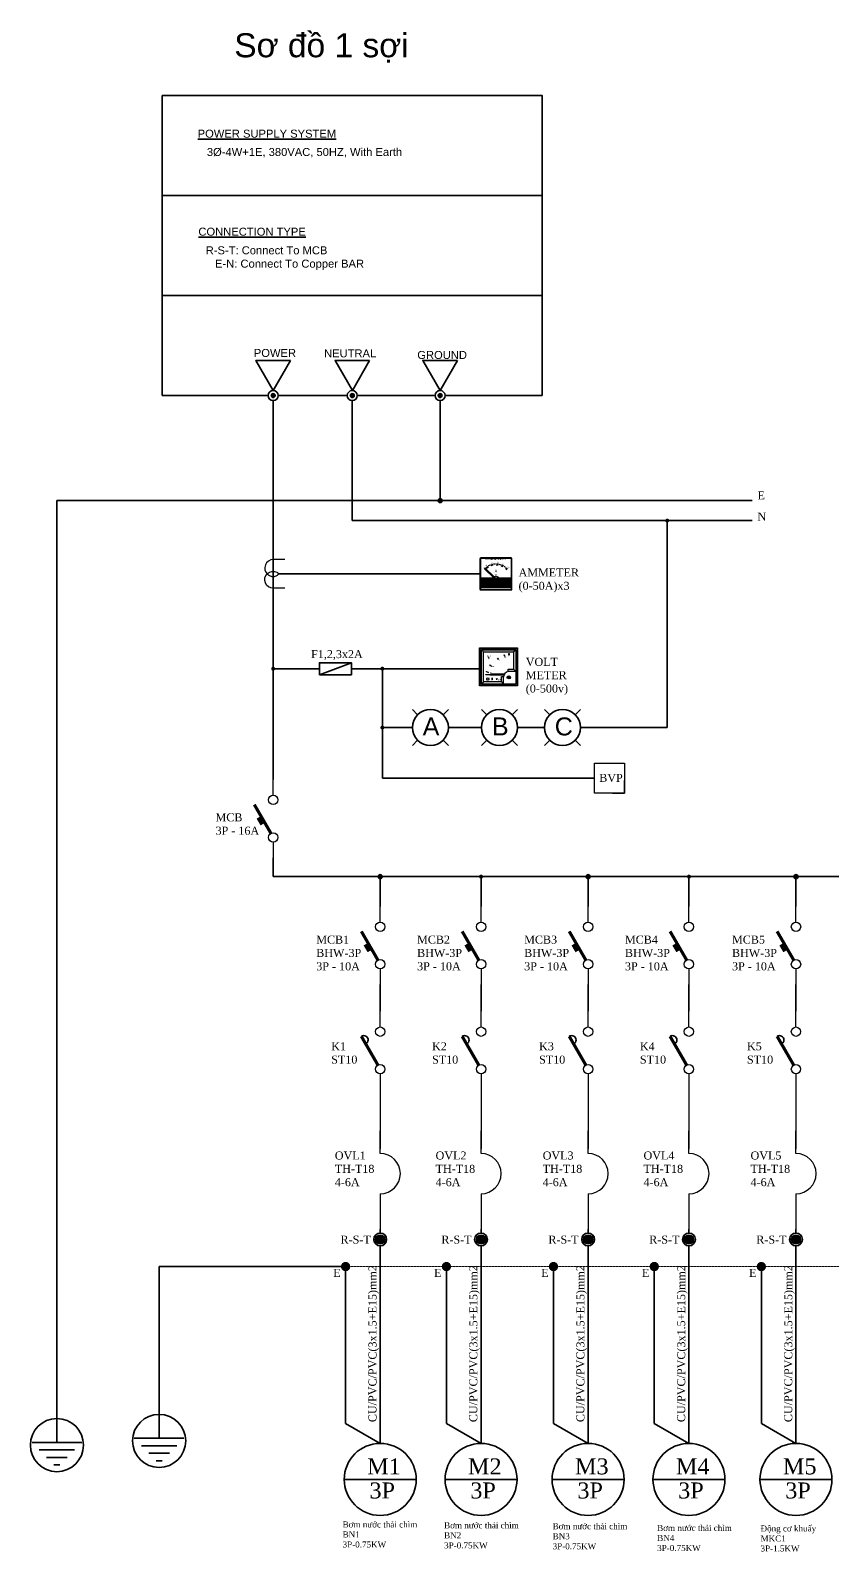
# Model space of a CAD drawing. Header units: millimetres. Extents: x 0 to 19177, y 0 to 12100.
# Drawn here: x 5492 to 7498, y 8299 to 12100 of the extents above; entities that cross this region are included whole.
import ezdxf

# ---------------------------------------------------------------- set-up
doc = ezdxf.new("R2010")
doc.units = ezdxf.units.MM
doc.header["$MEASUREMENT"] = 0
doc.linetypes.add('DASHED', pattern=[0.75, 0.5, -0.25])
doc.linetypes.add('HIDDEN', pattern=[0.375, 0.25, -0.125])
for name, color, linetype in [('0 @ 1', 7, 'Continuous'), ('0-----E-equip', 2, 'Continuous'), ('1-DAY', 4, 'DASHED'), ('CHUTO', 3, 'Continuous'), ('MANH', 8, 'Continuous'), ('TBD', 2, 'Continuous')]:
    doc.layers.add(name, color=color, linetype=linetype)
for name, color, linetype, lineweight in [('Cua_tu', 7, 'Continuous', 30), ('NetDam', 7, 'Continuous', 35), ('NetManh', 7, 'HIDDEN', 13)]:
    doc.layers.add(name, color=color, linetype=linetype, lineweight=lineweight)
doc.styles.add('kt5-1', font='romans.shx', dxfattribs={"height": 100})
doc.styles.get("Standard").update_dxf_attribs({"font": 'arial.ttf'})

# ---------------------------------------------------------------- blocks, each defined once
blk = doc.blocks.new('di2')
at = {"layer": 'TBD', "color": 0}
for p, q in [((0, 500), (0, 625)), ((0, 125), (0, 0))]:
    blk.add_line(p, q, dxfattribs=at)
for points, const_width in [([(-18, 195), (-151, 425)], 25), ([(-88, 266), (-120, 320)], 30)]:
    blk.add_lwpolyline(points, dxfattribs=dict(at, const_width=const_width))
for centre in [(0, 462), (0, 162)]:
    blk.add_circle(centre, 37.5, dxfattribs=at)
blk = doc.blocks.new('DI16')
at = {"layer": 'TBD'}
blk.add_line((0, 555), (0, -555), dxfattribs=at)
for points in [[(275, 340), (0, 340, 1.251179), (86, -41, 0.140943), (116, -17, 0.162061), (121, 0, 0.162061)], [(275, -340), (0, -340, -1.251179), (86, 41, -0.140943), (116, 17, -0.162061), (121, 0, -0.162061)]]:
    blk.add_lwpolyline(points, format="xyb", dxfattribs=at)

msp = doc.modelspace()

# ---------------------------------------------------------------- hatches: boundary and pattern name
h = msp.add_hatch()
h.set_pattern_fill('NET3', color=256, style=0)
h.set_pattern_definition([(0, (1127.0665, 9766.2723), (0, 3.175), []), (60, (1127.0665, 9766.2723), (-2.7496307, 1.5875), []), (120, (1127.0665, 9766.2723), (-2.7496307, -1.5875), [])])
h.paths.add_polyline_path([(6618, 10731.9), (6618, 10708.9), (6695, 10708.9), (6695, 10731.9)])
h.paths.add_polyline_path([(6659, 10716.9, -1), (6654, 10716.9, -1)], flags=16)
h.paths.add_polyline_path([(6618.5, 10727.9, -1), (6622.5, 10727.9, -1)], flags=16)
h.paths.add_polyline_path([(6690.5, 10727.9, -1), (6694.5, 10727.9, -1)], flags=16)
at = {"layer": 'NetDam'}
h = msp.add_hatch(color=0, dxfattribs=at)
h.dxf.hatch_style = 1
h.paths.add_polyline_path([(6104.5, 11187.5, 1), (6094.5, 11187.5, 1)])
h = msp.add_hatch(color=0, dxfattribs=at)
h.dxf.hatch_style = 1
h.paths.add_polyline_path([(6302.2, 11187.5, 1), (6292.2, 11187.5, 1)])
h = msp.add_hatch(color=0, dxfattribs=at)
h.dxf.hatch_style = 1
h.paths.add_polyline_path([(6521.8, 11187.5, 1), (6511.8, 11187.5, 1)])
h = msp.add_hatch(color=256, dxfattribs=at)
h.dxf.hatch_style = 1
h.paths.add_polyline_path([(6511.8, 10925, 1), (6521.8, 10925, 1)])
h = msp.add_hatch(color=256, dxfattribs=at)
h.dxf.hatch_style = 1
h.paths.add_polyline_path([(7079.7, 10875, 1), (7089.7, 10875, 1)])
h = msp.add_hatch(color=256, dxfattribs=at)
h.dxf.hatch_style = 1
h.paths.add_polyline_path([(6094.5, 10505), (6104.5, 10505, 1)])
h.paths.add_polyline_path([(6104.5, 10505), (6099.5, 10505), (6099.5, 10500, 0.414214)])
h.paths.add_polyline_path([(6099.5, 10505), (6094.5, 10505, 0.414214), (6099.5, 10500)])
h = msp.add_hatch(color=256, dxfattribs=at)
h.dxf.hatch_style = 1
h.paths.add_polyline_path([(6367.5, 10505), (6377.5, 10505, 1)])
h.paths.add_polyline_path([(6377.5, 10505), (6372.5, 10505), (6372.5, 10500, 0.414214)])
h.paths.add_polyline_path([(6372.5, 10505), (6367.5, 10505, 0.414214), (6372.5, 10500)])
h = msp.add_hatch(color=256, dxfattribs=at)
h.dxf.hatch_style = 1
h.paths.add_polyline_path([(6367.5, 10358), (6377.5, 10358, 1)])
h.paths.add_polyline_path([(6377.5, 10358), (6372.5, 10358), (6372.5, 10353, 0.414214)])
h.paths.add_polyline_path([(6372.5, 10358), (6367.5, 10358, 0.414214), (6372.5, 10353)])
h = msp.add_hatch(color=256, dxfattribs=at)
h.dxf.hatch_style = 1
h.paths.add_polyline_path([(6362.1, 9985.5), (6372.1, 9985.5, 1)])
h.paths.add_polyline_path([(6372.1, 9985.5), (6367.1, 9985.5), (6367.1, 9980.5, 0.414214)])
h.paths.add_polyline_path([(6367.1, 9985.5), (6362.1, 9985.5, 0.414214), (6367.1, 9980.5)])
h = msp.add_hatch(color=256, dxfattribs=at)
h.dxf.hatch_style = 1
h.paths.add_polyline_path([(6614.2, 9985.5), (6624.2, 9985.5, 1)])
h.paths.add_polyline_path([(6624.2, 9985.5), (6619.2, 9985.5), (6619.2, 9980.5, 0.414214)])
h.paths.add_polyline_path([(6619.2, 9985.5), (6614.2, 9985.5, 0.414214), (6619.2, 9980.5)])
h = msp.add_hatch(color=256, dxfattribs=at)
h.dxf.hatch_style = 1
h.paths.add_polyline_path([(6881.9, 9985.5), (6891.9, 9985.5, 1)])
h.paths.add_polyline_path([(6891.9, 9985.5), (6886.9, 9985.5), (6886.9, 9980.5, 0.414214)])
h.paths.add_polyline_path([(6886.9, 9985.5), (6881.9, 9985.5, 0.414214), (6886.9, 9980.5)])
h = msp.add_hatch(color=256, dxfattribs=at)
h.dxf.hatch_style = 1
h.paths.add_polyline_path([(7134, 9985.5), (7144, 9985.5, 1)])
h.paths.add_polyline_path([(7144, 9985.5), (7139, 9985.5), (7139, 9980.5, 0.414214)])
h.paths.add_polyline_path([(7139, 9985.5), (7134, 9985.5, 0.414214), (7139, 9980.5)])
h = msp.add_hatch(color=256, dxfattribs=at)
h.dxf.hatch_style = 1
h.paths.add_polyline_path([(7401.6, 9985.5), (7411.6, 9985.5, 1)])
h.paths.add_polyline_path([(7411.6, 9985.5), (7406.6, 9985.5), (7406.6, 9980.5, 0.414214)])
h.paths.add_polyline_path([(7406.6, 9985.5), (7401.6, 9985.5, 0.414214), (7406.6, 9980.5)])
h = msp.add_hatch(color=256, dxfattribs=at)
h.dxf.hatch_style = 1
h.paths.add_polyline_path([(6378.9, 9079, 1), (6355.4, 9079, 1)])
h = msp.add_hatch(color=256, dxfattribs=at)
h.dxf.hatch_style = 1
h.paths.add_polyline_path([(6630.9, 9079, 1), (6607.5, 9079, 1)])
h = msp.add_hatch(color=256, dxfattribs=at)
h.dxf.hatch_style = 1
h.paths.add_polyline_path([(6898.6, 9079, 1), (6875.2, 9079, 1)])
h = msp.add_hatch(color=256, dxfattribs=at)
h.dxf.hatch_style = 1
h.paths.add_polyline_path([(7150.7, 9079, 1), (7127.2, 9079, 1)])
h = msp.add_hatch(color=256, dxfattribs=at)
h.dxf.hatch_style = 1
h.paths.add_polyline_path([(7418.3, 9079, 1), (7394.9, 9079, 1)])
h = msp.add_hatch(color=256, dxfattribs=at)
h.dxf.hatch_style = 1
h.paths.add_polyline_path([(6292.3, 9011.3, 1), (6268.8, 9011.3, 1)])
h = msp.add_hatch(color=256, dxfattribs=at)
h.dxf.hatch_style = 1
h.paths.add_polyline_path([(6544.3, 9011.3, 1), (6520.9, 9011.3, 1)])
h = msp.add_hatch(color=256, dxfattribs=at)
h.dxf.hatch_style = 1
h.paths.add_polyline_path([(6812, 9011.3, 1), (6788.6, 9011.3, 1)])
h = msp.add_hatch(color=256, dxfattribs=at)
h.dxf.hatch_style = 1
h.paths.add_polyline_path([(7064.1, 9011.3, 1), (7040.6, 9011.3, 1)])
h = msp.add_hatch(color=256, dxfattribs=at)
h.dxf.hatch_style = 1
h.paths.add_polyline_path([(7331.7, 9011.3, 1), (7308.3, 9011.3, 1)])

# ---------------------------------------------------------------- linework, layer by layer
at = {"lineweight": 70}
for p, q in [((6628.2, 10756.2), (6631.8, 10752.7)), ((6633.6, 10760.7), (6636.4, 10756.6)), ((6639.6, 10764.2), (6640.7, 10761.9)), ((6646.1, 10766.5), (6647.4, 10761.7)), ((6653, 10767.8), (6653.2, 10765.3)), ((6660, 10767.8), (6659.6, 10762.8)), ((6666.9, 10766.5), (6666.2, 10764.1)), ((6673.4, 10764.2), (6671.3, 10759.6)), ((6679.4, 10760.7), (6678, 10758.6)), ((6684.8, 10756.2), (6681.2, 10752.7))]:
    msp.add_line(p, q, dxfattribs=at)
at = {"color": 1, "lineweight": 53}
msp.add_line((6652.5, 10731.9), (6628.2, 10756.2), dxfattribs=at)
for p, q in [((6618, 10731.9), (6695, 10731.9)), ((6656, 10714.5), (6656, 10719.4)), ((6657, 10714.5), (6657, 10719.4)), ((6618, 10708.9), (6695, 10708.9))]:
    msp.add_line(p, q)
at = {"color": 6}
for p, q in [((6618.5, 10727.9), (6622.5, 10727.9)), ((6620.5, 10725.9), (6620.5, 10729.9)), ((6694.5, 10727.9), (6690.5, 10727.9)), ((6692.5, 10725.9), (6692.5, 10729.9))]:
    msp.add_line(p, q, dxfattribs=at)
for points in [[(6616.5, 10779.9), (6616.5, 10703.9)], [(6618, 10778.4), (6618, 10705.4)], [(6694.5, 10781.9), (6618.5, 10781.9)], [(6693, 10780.4), (6620, 10780.4)], [(6695, 10705.4), (6695, 10778.4)], [(6696.5, 10703.9), (6696.5, 10779.9)], [(6618.5, 10701.9), (6694.5, 10701.9)], [(6620, 10703.4), (6693, 10703.4)]]:
    msp.add_lwpolyline(points)
for centre, radius in [((6620.5, 10727.9), 2), ((6656.5, 10716.9), 2.5), ((6692.5, 10727.9), 2)]:
    msp.add_circle(centre, radius)
for centre, radius, start, end in [((6618.5, 10779.9), 2, 90, 180), ((6620, 10778.4), 2, 90, 180), ((6693, 10778.4), 2, 0, 90), ((6694.5, 10779.9), 2, 0, 90), ((6656.5, 10727.9), 8, 30, 150), ((6618.5, 10703.9), 2, 180, 270), ((6620, 10705.4), 2, 180, 270), ((6693, 10705.4), 2, 270, 0), ((6694.5, 10703.9), 2, 270, 0)]:
    msp.add_arc(centre, radius, start, end)
at = {"layer": 'CHUTO', "color": 7}
for p, q in [((6367.1, 9293.9), (6367.1, 9350.1)), ((6619.2, 9293.9), (6619.2, 9350.1)), ((6886.9, 9293.9), (6886.9, 9350.1)), ((7139, 9293.9), (7139, 9350.1)), ((7406.6, 9293.9), (7406.6, 9350.1)), ((6367.1, 9193.2), (6367.1, 9095.3)), ((6619.2, 9193.2), (6619.2, 9095.3)), ((6886.9, 9193.2), (6886.9, 9095.3)), ((7139, 9193.2), (7139, 9095.3)), ((7406.6, 9193.2), (7406.6, 9095.3))]:
    msp.add_line(p, q, dxfattribs=at)
at = {"layer": 'Cua_tu', "ltscale": 0.5}
for p, q in [((6615.6, 10556.9), (6710.6, 10556.9)), ((6615.6, 10461.9), (6615.6, 10556.9)), ((6617.1, 10555.4), (6709.1, 10555.4)), ((6617.1, 10463.4), (6617.1, 10555.4)), ((6620.1, 10552.4), (6706.1, 10552.4)), ((6620.1, 10466.4), (6620.1, 10552.4)), ((6620.1, 10552.4), (6625.6, 10546.9)), ((6660.3, 10531.4), (6660.5, 10531.6)), ((6662.7, 10527.7), (6660.3, 10531.4)), ((6660.5, 10531.6), (6663.1, 10527.9)), ((6663.1, 10527.9), (6662.7, 10527.7)), ((6677.1, 10539.5), (6677.4, 10539.6)), ((6678.3, 10535.9), (6677.1, 10539.5)), ((6677.4, 10539.6), (6678.7, 10536)), ((6678.7, 10536), (6678.3, 10535.9)), ((6688.9, 10538.9), (6688.9, 10543.2)), ((6688.9, 10543.2), (6689.3, 10543.2)), ((6689.3, 10538.9), (6688.9, 10538.9)), ((6689.3, 10543.2), (6689.3, 10538.9)), ((6700.6, 10546.9), (6706.1, 10552.4)), ((6706.1, 10552.4), (6706.1, 10466.4)), ((6709.1, 10555.4), (6709.1, 10463.4)), ((6710.6, 10556.9), (6710.6, 10461.9)), ((6630.9, 10490), (6630.9, 10490.2)), ((6630.9, 10490.2), (6635.9, 10490.2)), ((6635.9, 10490), (6630.9, 10490)), ((6632.6, 10497.3), (6632.8, 10497.7)), ((6637.4, 10495.5), (6632.6, 10497.3)), ((6632.8, 10497.7), (6637.6, 10495.9)), ((6635.9, 10490.2), (6635.9, 10490)), ((6676.8, 10490.1), (6636.9, 10490.1)), ((6637.6, 10495.9), (6637.4, 10495.5)), ((6639.9, 10490.1), (6642.5, 10491.1)), ((6642.5, 10489.1), (6639.9, 10490.1)), ((6641.3, 10514), (6641.5, 10514.3)), ((6645.5, 10510.9), (6641.3, 10514)), ((6641.5, 10514.3), (6645.7, 10511.2)), ((6677.2, 10491.1), (6642.5, 10491.1)), ((6645.7, 10511.2), (6645.5, 10510.9)), ((6645.7, 10511.2), (6645.6, 10511.3)), ((6645.6, 10511.3), (6645.7, 10511.2)), ((6687.1, 10498.2), (6687.1, 10503.7)), ((6687.1, 10503.7), (6700.6, 10503.7)), ((6706.1, 10498.2), (6687.1, 10498.2)), ((6700.6, 10503.7), (6706.1, 10498.2)), ((6710.6, 10461.9), (6615.6, 10461.9)), ((6709.1, 10463.4), (6617.1, 10463.4)), ((6625.6, 10471.9), (6620.1, 10466.4)), ((6706.1, 10466.4), (6620.1, 10466.4)), ((6633.9, 10471.9), (6627.9, 10471.9)), ((6632.7, 10480.4), (6632.7, 10478.2)), ((6639.4, 10478.2), (6639.4, 10480.4)), ((6676.4, 10489.1), (6642.5, 10489.1)), ((6648, 10481), (6645.4, 10480.3)), ((6645.4, 10480.3), (6648, 10479.9)), ((6648, 10479.9), (6645.4, 10479.5)), ((6645.4, 10479.5), (6648, 10479)), ((6648, 10479), (6645.4, 10478.5)), ((6645.4, 10478.5), (6648, 10478.1)), ((6646.7, 10481.5), (6646.7, 10477.6)), ((6657.1, 10478.9), (6659.6, 10478.9)), ((6658.3, 10481.5), (6658.3, 10478.9)), ((6670.7, 10471.9), (6670.7, 10485.9)), ((6670.7, 10485.9), (6675.7, 10485.9)), ((6670.7, 10471.9), (6675.7, 10466.4)), ((6675.7, 10466.4), (6675.7, 10484.2))]:
    msp.add_line(p, q, dxfattribs=at)
for points in [[(6670.7, 10471.9), (6625.6, 10471.9), (6625.6, 10546.9), (6700.6, 10546.9), (6700.6, 10503.7)], [(6948, 10194), (6903, 10194), (6903, 10269), (6978, 10269), (6978, 10225.8)]]:
    msp.add_lwpolyline(points, dxfattribs=at)
msp.add_lwpolyline([(6687, 10483.7), (6690.1, 10483.7), (6690.1, 10483.1), (6687, 10483.1)], close=True, dxfattribs=at)
for centre, radius in [((6648, 10481), 0.0244), ((6648, 10478.1), 0.0244), ((6688.5, 10483.4), 4), ((6688.5, 10483.4), 2)]:
    msp.add_circle(centre, radius, dxfattribs=at)
for centre, radius, start, end in [((6689.5, 10484.6), 13.8, 100.0888, 181.4216), ((6636.1, 10474.2), 7.07, 61.4304, 118.5696), ((6636.1, 10484.4), 7.07, 241.4304, 298.5696)]:
    msp.add_arc(centre, radius, start, end, dxfattribs=at)
at = {"layer": 'MANH', "color": 7, "ltscale": 100}
for centre in [(6367.1, 9243.5), (6619.2, 9243.5), (6886.9, 9243.5), (7139, 9243.5), (7406.6, 9243.5)]:
    msp.add_arc(centre, 50.3, 270, 90, dxfattribs=at)
at = {"layer": 'NetDam', "color": 0}
for p, q in [((5822.2, 11937.1), (6772.1, 11937.1)), ((5822.2, 11687.2), (5822.2, 11937.1)), ((6772.2, 11687.2), (6772.2, 11937)), ((5822.2, 11687.2), (5822.2, 11437.3)), ((5822.3, 11687.1), (6772.1, 11687.1)), ((6772.2, 11687.2), (6772.2, 11437.4)), ((5822.2, 11437.3), (6772.1, 11437.3)), ((5822.2, 11187.4), (5822.2, 11437.3)), ((6772.2, 11187.4), (6772.2, 11437.2)), ((5822.3, 11187.5), (6087, 11187.5)), ((6099.5, 10505), (6099.5, 11175)), ((6112, 11187.5), (6284.7, 11187.5)), ((6309.7, 11187.5), (6504.3, 11187.5)), ((6529.3, 11187.5), (6772.1, 11187.5)), ((5558.8, 10925), (5558.8, 8572)), ((6154.7, 10741.9), (6112.2, 10742)), ((6154.7, 10741.9), (6616.5, 10741.9)), ((6099.5, 10628.8), (6099.5, 10228)), ((7084.7, 10358), (7084.7, 10628.8)), ((6305.2, 10505), (6615.6, 10505)), ((6372.5, 10358), (6372.5, 10505)), ((6447.5, 10358), (6372.5, 10358)), ((6372.5, 10358), (6372.5, 10231.5)), ((7017.7, 10358), (7084.7, 10358)), ((6372.5, 10231.5), (6903, 10231.5)), ((6978, 10194), (6978, 10225.8)), ((6948, 10194), (6978, 10194)), ((6099.5, 10032.7), (6099.5, 9985.5)), ((6099.5, 9985.5), (6619.2, 9985.5)), ((6367.1, 9911.2), (6367.1, 9985.5)), ((6619.2, 9911.2), (6619.2, 9985.5)), ((6619.2, 9985.5), (7139, 9985.5)), ((6886.9, 9911.2), (6886.9, 9985.5)), ((7139, 9911.2), (7139, 9985.5)), ((7139, 9985.5), (7658.7, 9985.5)), ((7406.6, 9911.2), (7406.6, 9985.5)), ((6367.1, 9715.9), (6367.1, 9649)), ((6619.2, 9715.9), (6619.2, 9649)), ((6886.9, 9715.9), (6886.9, 9649)), ((7139, 9715.9), (7139, 9649)), ((7406.6, 9715.9), (7406.6, 9649)), ((6367.1, 9095), (6367.1, 9105)), ((6619.2, 9095), (6619.2, 9105)), ((6886.9, 9095), (6886.9, 9105)), ((7139, 9095), (7139, 9105)), ((7406.6, 9095), (7406.6, 9105)), ((6367.1, 9063), (6367.1, 8569.5)), ((6619.2, 9063), (6619.2, 8569.5)), ((6886.9, 9063), (6886.9, 8569.5)), ((7139, 9063), (7139, 8569.5)), ((7406.6, 9063), (7406.6, 8569.5)), ((5814.2, 9011.3), (5814.2, 8582.3)), ((6280.5, 9011.3), (5814.2, 9011.3)), ((6280.5, 9007), (6280.5, 9011.3)), ((6280.5, 8619.5), (6280.5, 9011.3)), ((6532.6, 9007), (6532.6, 9011.3)), ((6532.6, 8619.5), (6532.6, 9011.3)), ((6532.6, 9011.3), (6532.6, 9011.3)), ((6800.3, 9007), (6800.3, 9011.3)), ((6800.3, 8619.5), (6800.3, 9011.3)), ((7052.4, 9007), (7052.4, 9011.3)), ((7052.4, 8619.5), (7052.4, 9011.3)), ((7052.4, 9011.3), (7052.4, 9011.3)), ((7320, 9007), (7320, 9011.3)), ((7320, 8619.5), (7320, 9011.3)), ((6367.1, 8569.5), (6367.1, 8689.5)), ((6619.2, 8569.5), (6619.2, 8689.5)), ((6886.9, 8569.5), (6886.9, 8689.5)), ((7139, 8569.5), (7139, 8689.5)), ((7406.6, 8569.5), (7406.6, 8689.5)), ((6367.1, 8569.5), (6280.5, 8619.5)), ((6619.2, 8569.5), (6532.6, 8619.5)), ((6886.9, 8569.5), (6800.3, 8619.5)), ((7139, 8569.5), (7052.4, 8619.5)), ((7406.6, 8569.5), (7320, 8619.5)), ((5496.5, 8572), (5621, 8572)), ((5514.7, 8553.3), (5602.8, 8553.3)), ((5752, 8582.3), (5876.5, 8582.3)), ((5770.2, 8563.6), (5858.3, 8563.6)), ((5532.9, 8534.6), (5584.6, 8534.6)), ((5551.1, 8516), (5566.4, 8516)), ((5788.4, 8544.9), (5840, 8544.9)), ((5806.6, 8526.3), (5821.8, 8526.3)), ((6277.1, 8479.5), (6457.1, 8479.5)), ((6529.2, 8479.5), (6709.2, 8479.5)), ((6796.9, 8479.5), (6976.9, 8479.5)), ((7049, 8479.5), (7229, 8479.5)), ((7316.6, 8479.5), (7496.6, 8479.5))]:
    msp.add_line(p, q, dxfattribs=at)
at = {"layer": 'NetDam'}
for p, q in [((6099.5, 11175), (6099.5, 11175)), ((6297.2, 11175), (6297.2, 10875)), ((6516.8, 11175), (6516.8, 10930)), ((6511.8, 10925), (5558.8, 10925)), ((6521.8, 10925), (7297.2, 10925)), ((6297.2, 10875), (7297.2, 10875)), ((7084.7, 10628.8), (7084.7, 10875)), ((6099.5, 10505), (6205.2, 10505)), ((6215.2, 10505), (6205.2, 10505)), ((6215.2, 10490), (6295.2, 10520)), ((6295.2, 10505), (6305.2, 10505)), ((6447.5, 10403), (6460.7, 10389.8)), ((6537.5, 10403), (6524.3, 10389.8)), ((6620.5, 10403), (6633.7, 10389.8)), ((6710.5, 10403), (6697.4, 10389.8)), ((6777.7, 10403), (6790.8, 10389.8)), ((6867.7, 10403), (6854.5, 10389.8)), ((6537.5, 10358), (6620.5, 10358)), ((6710.5, 10358), (6777.7, 10358)), ((6867.7, 10358), (7017.7, 10358)), ((6460.7, 10326.2), (6447.5, 10313)), ((6524.3, 10326.2), (6537.5, 10313)), ((6633.7, 10326.2), (6620.5, 10313)), ((6697.4, 10326.2), (6710.5, 10313)), ((6790.8, 10326.2), (6777.7, 10313)), ((6854.5, 10326.2), (6867.7, 10313))]:
    msp.add_line(p, q, dxfattribs=at)
at = {"layer": 'NetDam', "color": 0}
for points in [[(6143, 11275.1), (6056.4, 11275.1), (6099.7, 11200.1)], [(6340.7, 11275.1), (6254.1, 11275.1), (6297.4, 11200.1)], [(6560.2, 11275.1), (6473.6, 11275.1), (6516.9, 11200.1)]]:
    msp.add_lwpolyline(points, close=True, dxfattribs=at)
at = {"layer": 'NetDam'}
msp.add_lwpolyline([(6215.2, 10490), (6295.2, 10490), (6295.2, 10520), (6215.2, 10520)], close=True, dxfattribs=at)
at = {"layer": 'NetDam', "color": 0}
for centre, radius in [((6099.5, 11187.5), 12.5), ((6099.5, 11187.5), 5), ((6297.2, 11187.5), 12.5), ((6297.2, 11187.5), 5), ((6516.8, 11187.5), 12.5), ((6516.8, 11187.5), 5), ((6367.1, 9079), 16), ((6619.2, 9079), 16), ((6886.9, 9079), 16), ((7139, 9079), 16), ((7406.6, 9079), 16), ((5558.9, 8565.2), 66.4), ((5814.3, 8575.6), 66.4), ((6367.1, 8479.5), 90), ((6619.2, 8479.5), 90), ((6886.9, 8479.5), 90), ((7139, 8479.5), 90), ((7406.6, 8479.5), 90)]:
    msp.add_circle(centre, radius, dxfattribs=at)
at = {"layer": 'NetDam'}
for centre, radius in [((6516.8, 10925), 5), ((6492.5, 10358), 45), ((6665.5, 10358), 45), ((6822.7, 10358), 45), ((6367.1, 9985.5), 5), ((6886.9, 9985.5), 5), ((7406.6, 9985.5), 5)]:
    msp.add_circle(centre, radius, dxfattribs=at)
at = {"layer": 'NetDam', "color": 0}
for centre, radius, start, end in [((6772.1, 11937), 0.1, 0, 90), ((5822.3, 11687.2), 0.1, 180, 270), ((6772.1, 11687.2), 0.1, 270, 0), ((6325.9, 9577.2), 11.1, 297.2081, 122.7919), ((6578, 9577.2), 11.1, 297.2081, 122.7919), ((6845.7, 9577.2), 11.1, 297.2081, 122.7919), ((7097.7, 9577.2), 11.1, 297.2081, 122.7919), ((7365.4, 9577.2), 11.1, 297.2081, 122.7919)]:
    msp.add_arc(centre, radius, start, end, dxfattribs=at)
at = {"layer": 'NetManh', "color": 0, "linetype": 'HIDDEN'}
msp.add_line((6280.5, 9011.3), (9399, 9011.3), dxfattribs=at)
at = {"layer": 'TBD', "color": 0}
for p, q in [((6367.1, 9609.9), (6367.1, 9649)), ((6619.2, 9609.9), (6619.2, 9649)), ((6886.9, 9609.9), (6886.9, 9649)), ((7139, 9609.9), (7139, 9649)), ((7406.6, 9609.9), (7406.6, 9649)), ((6367.1, 9492.7), (6367.1, 9305.4)), ((6619.2, 9492.7), (6619.2, 9305.4)), ((6886.9, 9492.7), (6886.9, 9305.4)), ((7139, 9492.7), (7139, 9305.4)), ((7406.6, 9492.7), (7406.6, 9305.4))]:
    msp.add_line(p, q, dxfattribs=at)
at = {"layer": 'TBD', "color": 0, "const_width": 7.81}
for points in [[(6361.4, 9514.7), (6319.9, 9586.5)], [(6613.5, 9514.7), (6572, 9586.5)], [(6881.1, 9514.7), (6839.7, 9586.5)], [(7133.2, 9514.7), (7091.7, 9586.5)], [(7400.9, 9514.7), (7359.4, 9586.5)]]:
    msp.add_lwpolyline(points, dxfattribs=at)
at = {"layer": 'TBD', "color": 0}
for centre in [(6367.1, 9598.2), (6619.2, 9598.2), (6886.9, 9598.2), (7139, 9598.2), (7406.6, 9598.2), (6367.1, 9504.5), (6619.2, 9504.5), (6886.9, 9504.5), (7139, 9504.5), (7406.6, 9504.5), (6367.1, 9079), (6619.2, 9079), (6886.9, 9079), (7139, 9079), (7406.6, 9079)]:
    msp.add_circle(centre, 11.7, dxfattribs=at)

# ---------------------------------------------------------------- block references
at = {"layer": '0-----E-equip', "linetype": 'Continuous', "xscale": -0.1050000000104774, "yscale": 0.1050000000104774, "zscale": 0.105, "rotation": 180}
msp.add_blockref('DI16', (6099.5, 10741.9), dxfattribs=at)
at = {"layer": '1-DAY', "color": 0, "xscale": 0.312500000007276, "yscale": 0.312500000007276, "zscale": 0.312500000007276}
for p in [(6099.5, 10032.7), (6367.1, 9715.9), (6619.2, 9715.9), (6886.9, 9715.9), (7139, 9715.9), (7406.6, 9715.9)]:
    msp.add_blockref('di2', p, dxfattribs=at)

# ---------------------------------------------------------------- texts
for s, height, p in [('A', 6.65, (6653.3, 10745.9)), ('~', 8.52, (6653, 10737.1))]:
    msp.add_text(s, height=height).set_placement(p)
at = {"attachment_point": 1}
for s, width, insert, char_height in [('Sơ đồ 1 sợi', 702.013, (6002.2, 12092.7), 60), ('{\\fTimes New Roman|b0|i0|c0|p18;E}', 136, (7310.4, 10948.1), 20), ('{\\fTimes New Roman|b0|i0|c0|p18;N}', 136, (7310.2, 10895), 20), ('{\\fTimes New Roman|b0|i0|c0|p18;AMMETER (0-50A)x3}', 136, (6713, 10755.5), 20), ('{\\fTimes New Roman|b0|i0|c0|p18;F1,2,3x2A}', 136, (6194.2, 10551.5), 20), ('{\\fTimes New Roman|b0|i0|c0|p18;VOLT METER (0-500v)}', 189.459, (6731, 10532.2), 20), ('{\\fTimes New Roman|b0|i0|c0|p18;BVP}', 63.318, (6914.7, 10242.3), 20), ('{\\fTimes New Roman|b0|i0|c0|p18;E}', 136, (6249.7, 9005.5), 20), ('{\\fTimes New Roman|b0|i0|c0|p18;E}', 136, (6501.8, 9005.5), 20), ('{\\fTimes New Roman|b0|i0|c0|p18;E}', 136, (6769.5, 9005.5), 20), ('{\\fTimes New Roman|b0|i0|c0|p18;E}', 136, (7021.5, 9005.5), 20), ('{\\fTimes New Roman|b0|i0|c0|p18;E}', 136, (7289.2, 9005.5), 20)]:
    msp.add_mtext_dynamic_manual_height_columns(s, width=width, gutter_width=1, heights=[0], dxfattribs=dict(at, insert=insert, char_height=char_height))
at = {"char_height": 2.5, "width": 6.888, "attachment_point": 5}
for s, insert, rotation in [('{\\fArial|b0|i0|c0|p34;0}', (6626.2, 10758.5), 44.6632), ('{\\fArial|b0|i0|c0|p34;20}', (6632, 10763.3), 34.6632), ('{\\fArial|b0|i0|c0|p34;40}', (6645.6, 10769.5), 14.6632), ('{\\fArial|b0|i0|c0|p34;60}', (6660.5, 10770.8), 354.6632), ('{\\fArial|b0|i0|c0|p34;80}', (6674.9, 10766.8), 334.6632), ('{\\fArial|b0|i0|c0|p34;100}', (6687.1, 10758.2), 314.6632)]:
    msp.add_mtext(s, dxfattribs=dict(at, insert=insert, rotation=rotation))
at = {"insert": (6656.3, 10777.6), "char_height": 2, "width": 60.31, "attachment_point": 5}
msp.add_mtext('{\\fArial|b0|i0|c0|p34;BAU SAN ELECTRIC WORKS CO., LTD}', dxfattribs=at)
at = {"color": 0, "attachment_point": 1}
for s, width, heights, insert, char_height in [('{\\fTimes New Roman|b0|i0|c0|p18;\\C256;MCB\\P3P - 16A}', 136, [0], (5955.4, 10143.7), 20), ('{\\fTimes New Roman|b0|i0|c0|p18;\\C256;MCB1\\PBHW-3P\\P3P - 10A}', 136, [0], (6207.2, 9838.2), 20), ('{\\fTimes New Roman|b0|i0|c0|p18;\\C256;MCB2\\PBHW-3P\\P3P - 10A}', 136, [0], (6459.3, 9838.2), 20), ('{\\fTimes New Roman|b0|i0|c0|p18;\\C256;MCB3\\PBHW-3P\\P3P - 10A}', 136, [0], (6727, 9838.2), 20), ('{\\fTimes New Roman|b0|i0|c0|p18;\\C256;MCB4\\PBHW-3P\\P3P - 10A}', 136, [0], (6979, 9838.2), 20), ('{\\fTimes New Roman|b0|i0|c0|p18;\\C256;MCB5\\PBHW-3P\\P3P - 10A}', 136, [0], (7246.7, 9838.2), 20), ('{\\fTimes New Roman|b0|i0|c0|p18;\\C256;K1\\PST10}', 136, [0], (6244.6, 9571.7), 20), ('{\\fTimes New Roman|b0|i0|c0|p18;\\C256;K2\\PST10}', 136, [0], (6496.7, 9571.7), 20), ('{\\fTimes New Roman|b0|i0|c0|p18;\\C256;K3\\PST10}', 136, [0], (6764.3, 9571.7), 20), ('{\\fTimes New Roman|b0|i0|c0|p18;\\C256;K4\\PST10}', 136, [0], (7016.4, 9571.7), 20), ('{\\fTimes New Roman|b0|i0|c0|p18;\\C256;K5\\PST10}', 136, [0], (7284.1, 9571.7), 20), ('{\\fTimes New Roman|b0|i0|c0|p18;\\C256;OVL1\\PTH-T18\\P4-6A}', 136, [0], (6253.6, 9298.8), 20), ('{\\fTimes New Roman|b0|i0|c0|p18;\\C256;OVL2\\PTH-T18\\P4-6A}', 136, [0], (6505.6, 9298.8), 20), ('{\\fTimes New Roman|b0|i0|c0|p18;\\C256;OVL3\\PTH-T18\\P4-6A}', 136, [0], (6773.3, 9298.8), 20), ('{\\fTimes New Roman|b0|i0|c0|p18;\\C256;OVL4\\PTH-T18\\P4-6A}', 136, [0], (7025.4, 9298.8), 20), ('{\\fTimes New Roman|b0|i0|c0|p18;\\C256;OVL5\\PTH-T18\\P4-6A}', 136, [0], (7293, 9298.8), 20), ('{\\fTimes New Roman|b0|i0|c0|p18;\\C256;R-S-T}', 136, [0], (6267.9, 9088.6), 20), ('{\\fTimes New Roman|b0|i0|c0|p18;\\C256;R-S-T}', 136, [0], (6520, 9088.6), 20), ('{\\fTimes New Roman|b0|i0|c0|p18;\\C256;R-S-T}', 136, [0], (6787.6, 9088.6), 20), ('{\\fTimes New Roman|b0|i0|c0|p18;\\C256;R-S-T}', 136, [0], (7039.7, 9088.6), 20), ('{\\fTimes New Roman|b0|i0|c0|p18;\\C256;R-S-T}', 136, [0], (7307.4, 9088.6), 20), ('{\\fTimes New Roman|b0|i0|c0|p18;\\C256;M1}', 136, [0], (6334.5, 8532.1), 40), ('{\\fTimes New Roman|b0|i0|c0|p18;\\C256;M2}', 136, [0], (6586.6, 8532.1), 40), ('{\\fTimes New Roman|b0|i0|c0|p18;\\C256;M3}', 136, [0], (6854.2, 8532.1), 40), ('{\\fTimes New Roman|b0|i0|c0|p18;\\C256;M4}', 136, [0], (7106.3, 8532.1), 40), ('{\\fTimes New Roman|b0|i0|c0|p18;\\C256;M5}', 136, [0], (7374, 8532.1), 40), ('{\\fTimes New Roman|b0|i0|c0|p18;\\C256;3P}', 136, [0], (6340.3, 8471.9), 40), ('{\\fTimes New Roman|b0|i0|c0|p18;\\C256;3P}', 136, [0], (6592.4, 8471.9), 40), ('{\\fTimes New Roman|b0|i0|c0|p18;\\C256;3P}', 136, [0], (6860.1, 8471.9), 40), ('{\\fTimes New Roman|b0|i0|c0|p18;\\C256;3P}', 136, [0], (7112.1, 8471.9), 40), ('{\\fTimes New Roman|b0|i0|c0|p18;\\C256;3P}', 136, [0], (7379.8, 8471.9), 40), ('{\\fTimes New Roman|b0|i0|c0|p18;\\C256;Bơm nước thải chìm BN1\\P3P-0.75KW}', 188.996, [70.1], (6273.1, 8374.4), 15), ('{\\fTimes New Roman|b0|i0|c0|p18;\\C256;Bơm nước thải chìm BN2\\P3P-0.75KW}', 188.996, [70.1], (6526.9, 8372.2), 15), ('{\\fTimes New Roman|b0|i0|c0|p18;\\C256;Bơm nước thải chìm BN3\\P3P-0.75KW}', 188.996, [70.1], (6798.2, 8370), 15), ('{\\fTimes New Roman|b0|i0|c0|p18;\\C256;Bơm nước thải chìm BN4\\P3P-0.75KW}', 188.996, [70.1], (7059.6, 8365.6), 15), ('{\\fTimes New Roman|b0|i0|c0|p18;\\C256;Động cơ khuấy\\PMKC1\\P3P-1.5KW}', 188.996, [70.1], (7318, 8364.5), 15)]:
    msp.add_mtext_dynamic_manual_height_columns(s, width=width, gutter_width=1, heights=heights, dxfattribs=dict(at, insert=insert, char_height=char_height))
at = {"color": 0, "char_height": 20, "attachment_point": 1, "rotation": 90}
for insert in [(6337.8, 8622.6), (6589.9, 8622.6), (6857.6, 8622.6), (7109.6, 8622.6), (7377.3, 8622.6)]:
    msp.add_mtext_dynamic_manual_height_columns('{\\fTimes New Roman|b0|i0|c0|p18;\\C256;CU/PVC/PVC(3x1.5+E15)mm2}', width=136, gutter_width=1, heights=[0], dxfattribs=dict(at, insert=insert))
at = {"layer": '0 @ 1', "char_height": 45, "attachment_point": 1}
for s, insert in [('A', (6473.2, 10383.3)), ('B', (6646.2, 10383.3)), ('C', (6803.4, 10383.3))]:
    msp.add_mtext_dynamic_manual_height_columns(s, width=53.699, gutter_width=0.75, heights=[0], dxfattribs=dict(at, insert=insert))
at = {"layer": 'Cua_tu', "ltscale": 0.5, "width": 683.336, "attachment_point": 1, "style": 'kt5-1'}
for s, insert, char_height in [('{\\f.VnTimeH|b1|i0|c0|p34;v}', (6633.8, 10537.8), 9), ('{\\f.VnTime|b0|i0|c0|p34;400}', (6677.5, 10533.9), 2), ('{\\f.VnTime|b0|i0|c0|p34;500}', (6687.3, 10537), 2), ('{\\f.VnTime|b0|i0|c0|p34;100}', (6640.2, 10496.3), 2), ('{\\f.VnTime|b0|i0|c0|p34;200}', (6647.6, 10511.4), 2), ('{\\f.VnTime|b0|i0|c0|p34;300}', (6662.9, 10526), 2), ('{\\f.VnTime|b0|i0|c0|p34;BE-80}', (6633.2, 10476.4), 1.5), ('{\\f.VnTime|b0|i0|c0|p34;BEW}', (6633.6, 10480.2), 1.7), ('{\\f.VnTime|b0|i0|c0|p34;0}', (6638.2, 10489.2), 2), ('{\\f.VnTime|b0|i0|c0|p34;PT}', (6645.7, 10476.4), 1.5), ('{\\f.VnTimeH|b1|i0|c0|p34;\\H1.083x;~}', (6650.4, 10480.4), 1.5), ('{\\f.VnTime|b0|i0|c0|p34;1.5}', (6652.8, 10480.5), 1.5), ('{\\f.VnArialH|b0|i0|c0|p34;\\H1.333x;C\\fArial|b0|i0|c204|p34;\\H1.3x;є}', (6661, 10480.3), 3)]:
    msp.add_mtext(s, dxfattribs=dict(at, insert=insert, char_height=char_height))
at = {"layer": 'NetDam', "color": 0, "char_height": 20, "attachment_point": 1}
for s, width, insert in [('{\\fArial|b0|i0|c0|p34;\\LPOWER SUPPLY SYSTEM}', 351.006, (5910.7, 11851.8)), ('3%%C-4W+1E, 380VAC, 50HZ, With Earth', 521.554, (5933.7, 11806)), ('{\\fArial|b0|i0|c0|p34;\\LCONNECTION TYPE}', 351.006, (5912.5, 11606.9)), ('R-S-T: Connect To MCB\\P   E-N: Connect To Copper BAR', 521.554, (5930.8, 11560.4)), ('POWER', 20, (6051.1, 11303.9)), ('NEUTRAL', 20, (6226.7, 11302.9)), ('GROUND', 20, (6459.8, 11298.9))]:
    msp.add_mtext_dynamic_manual_height_columns(s, width=width, gutter_width=0.5, heights=[0], dxfattribs=dict(at, insert=insert))

doc.saveas('drawing.dxf')
